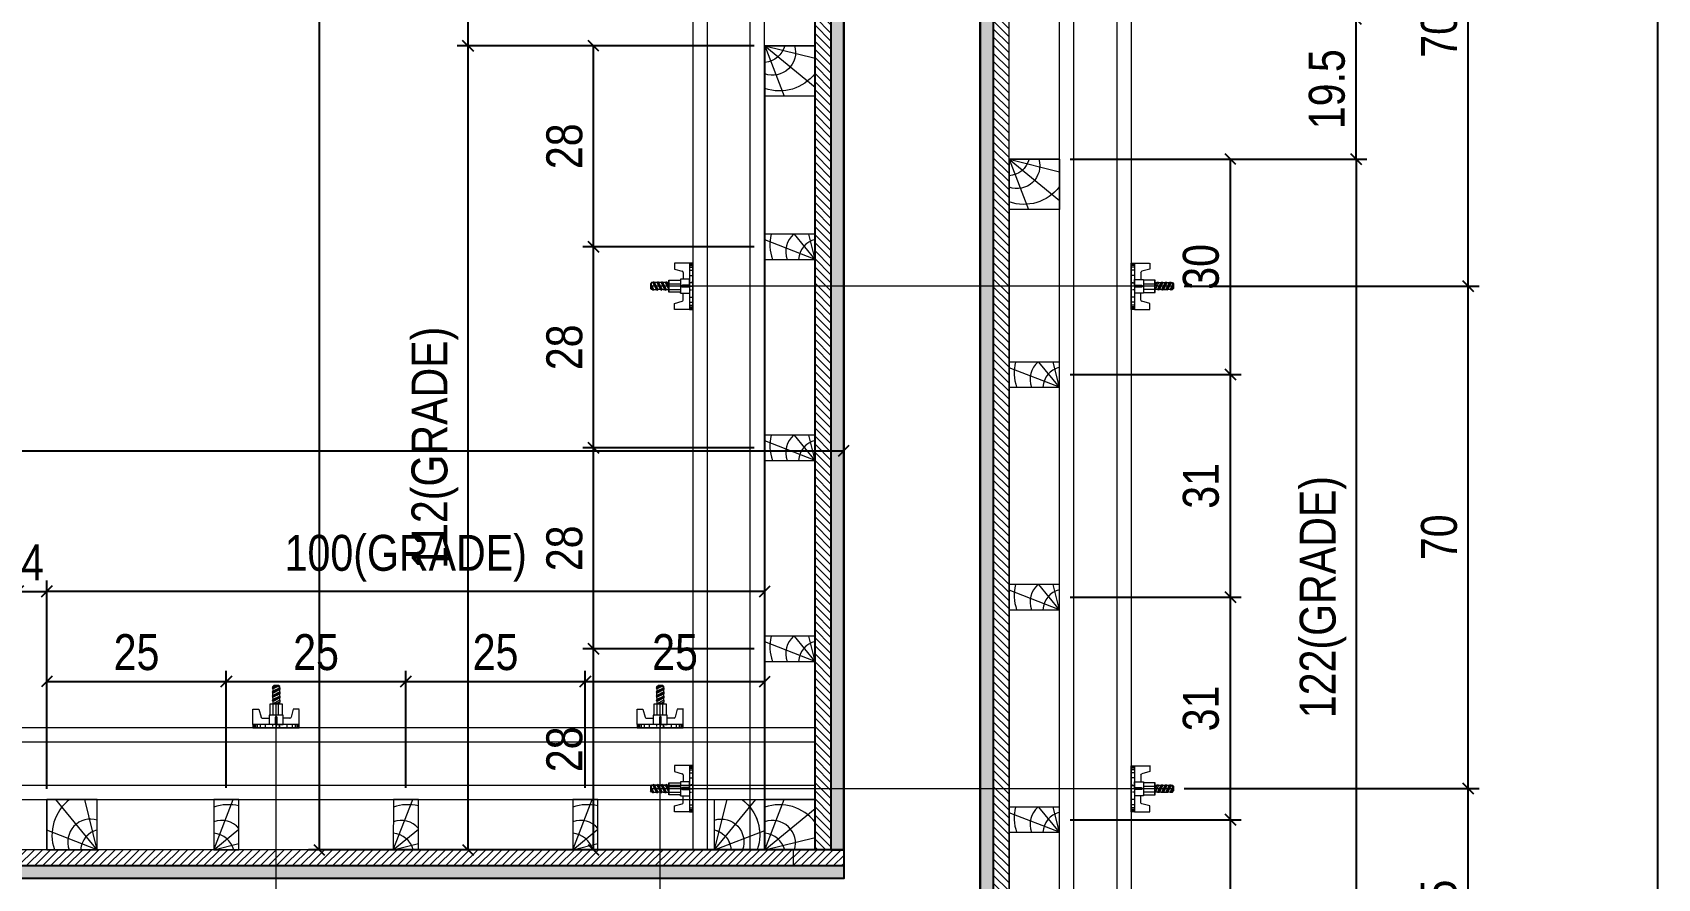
# Model space of a CAD drawing. Extents: x 14400 to 27878, y -21631 to 6985.
# Drawn here: x 18335.3 to 18612.7, y -2888.9 to -2744.5 of the extents above; entities that cross this region are included whole.
import ezdxf

# ---------------------------------------------------------------- set-up
doc = ezdxf.new("R2010")
doc.units = 0
for name, color, linetype in [('CHAPA', 1, 'Continuous'), ('COTA', 241, 'Continuous'), ('F-PILARES-S', 170, 'Continuous'), ('MEIO_PONT', 93, 'Continuous'), ('SARRAFO', 251, 'Continuous')]:
    doc.layers.add(name, color=color, linetype=linetype)
for name, color, linetype, lineweight in [('Hachura', 251, 'Continuous', 9), ('Madeira', 126, 'Continuous', 18), ('Perfil Metálico', 224, 'Continuous', 18)]:
    doc.layers.add(name, color=color, linetype=linetype, lineweight=lineweight)
doc.styles.add('COTA TECNICA 2X', font='techl___.ttf', dxfattribs={"height": 10})
doc.styles.add('ROMANS', font='romans.shx')
doc.dimstyles.new('Cota Seção interna', dxfattribs={"dimtxt": 7, "dimasz": 6, "dimexe": 0.18, "dimexo": 2, "dimgap": -4, "dimtad": 3, "dimdec": 1, "dimlfac": 0.5, "dimzin": 12, "dimdsep": 46, "dimtxsty": 'ROMANS', "dimblk": 'ARCHTICK', "dimcen": 0.09, "dimse1": 1, "dimse2": 1, "dimsd1": 1, "dimsd2": 1, "dimclrd": 180, "dimclre": 5, "dimclrt": 1, "dimadec": 0, "dimazin": 3, "dimtfac": 1, "dimtdec": 1, "dimtofl": 0, "dimtmove": 0, "dimatfit": 3, "dimldrblk": 'ARCHTICK', "dimfxl": 1, "dimtolj": 1, "dimtzin": 0, "dimarcsym": 0})
doc.dimstyles.new('SECAO PILAR', dxfattribs={"dimtxt": 10, "dimasz": 3, "dimexe": 3, "dimexo": 3, "dimgap": 3, "dimtad": 1, "dimdec": 1, "dimlfac": 0.5, "dimzin": 12, "dimdsep": 46, "dimtxsty": 'COTA TECNICA 2X', "dimblk1": 'OBLIQUE', "dimblk2": 'OBLIQUE', "dimsah": 1, "dimcen": 0.9, "dimclrd": 256, "dimclre": 256, "dimclrt": 256, "dimadec": 1, "dimazin": 3, "dimtfac": 1, "dimtdec": 1, "dimtmove": 0, "dimatfit": 3, "dimfxl": 1, "dimtolj": 1, "dimtzin": 12, "dimarcsym": 0})

# ---------------------------------------------------------------- blocks, each defined once
blk = doc.blocks.new('PONTALETE')
at = {"layer": 'Madeira'}
for q in [(2.71, 7), (7, 5.76), (7, 1.74)]:
    blk.add_line((0, 0), q, dxfattribs=at)
blk.add_lwpolyline([(0, 0), (7, 0), (7, 7), (0, 7)], close=True, dxfattribs=at)
for centre, radius, start, end in [((2.04, 0.06), 6.23, 37.2818, 109.0913), ((1.09, 0.9), 3.19, 343.603, 109.9847), ((-0.21, -0.78), 3.09, 14.6322, 86.0383)]:
    blk.add_arc(centre, radius, start, end, dxfattribs=at)
blk = doc.blocks.new('MEIO PONTALETE')
at = {"layer": 'Madeira'}
for q in [(2.71, 7), (3.5, 2.88), (3.5, 0.87)]:
    blk.add_line((0, 0), q, dxfattribs=at)
blk.add_lwpolyline([(0, 0), (3.5, 0), (3.5, 7), (0, 7)], close=True, dxfattribs=at)
for centre, radius, start, end in [((2.04, 0.06), 6.23, 76.4499, 109.0913), ((1.09, 0.9), 3.19, 40.9063, 109.9847), ((-0.21, -0.78), 3.09, 14.6322, 86.0383)]:
    blk.add_arc(centre, radius, start, end, dxfattribs=at)
blk = doc.blocks.new('_Oblique')
at = {"color": 0, "linetype": 'ByBlock', "lineweight": -2}
blk.add_line((-0.5, -0.5), (0.5, 0.5), dxfattribs=at)
blk = doc.blocks.new('*D3477')
at = {"layer": 'COTA', "lineweight": -2, "transparency": 16777216}
for p, q in [((573.24, 394.39), (655.95, 394.39)), ((652.95, 394.39), (652.95, 150.38)), ((573.27, 150.38), (655.95, 150.38))]:
    blk.add_line(p, q, dxfattribs=at)
at = {"layer": 'Defpoints', "color": 0, "transparency": 16777216}
for p in [(570.24, 394.39), (570.27, 150.38), (652.95, 150.38)]:
    blk.add_point(p, dxfattribs=at)
at = {"layer": 'COTA', "lineweight": -2, "transparency": 16777216, "xscale": 3, "yscale": 3, "zscale": 3}
for p, rotation in [((652.95, 394.39), 90), ((652.95, 150.38), 270)]:
    blk.add_blockref('_Oblique', p, dxfattribs=dict(at, rotation=rotation))
at = {"layer": 'COTA', "transparency": 16777216, "insert": (643.73, 272.39), "char_height": 10, "attachment_point": 5, "rotation": 90, "style": 'COTA TECNICA 2X'}
blk.add_mtext('\\A1;122(GRADE)', dxfattribs=at)
blk = doc.blocks.new('*D3478')
at = {"layer": 'COTA', "lineweight": -2, "transparency": 16777216}
for p, q in [((573.26, 334.38), (620.95, 334.38)), ((617.95, 272.38), (617.95, 334.38)), ((573.26, 272.38), (620.95, 272.38))]:
    blk.add_line(p, q, dxfattribs=at)
at = {"layer": 'Defpoints', "color": 0, "transparency": 16777216}
for p in [(570.26, 334.38), (617.95, 334.38), (570.26, 272.38)]:
    blk.add_point(p, dxfattribs=at)
at = {"layer": 'COTA', "lineweight": -2, "transparency": 16777216, "xscale": 3, "yscale": 3, "zscale": 3}
for p, rotation in [((617.95, 334.38), 90), ((617.95, 272.38), 270)]:
    blk.add_blockref('_Oblique', p, dxfattribs=dict(at, rotation=rotation))
at = {"layer": 'COTA', "transparency": 16777216, "insert": (609.73, 303.38), "char_height": 10, "attachment_point": 5, "rotation": 90, "style": 'COTA TECNICA 2X'}
blk.add_mtext('\\A1;31', dxfattribs=at)
blk = doc.blocks.new('*D3479')
at = {"layer": 'COTA', "lineweight": -2, "transparency": 16777216}
for p, q in [((573.26, 394.39), (620.95, 394.39)), ((617.95, 334.38), (617.95, 394.39)), ((573.26, 334.38), (620.95, 334.38))]:
    blk.add_line(p, q, dxfattribs=at)
at = {"layer": 'Defpoints', "color": 0, "transparency": 16777216}
for p in [(570.26, 394.39), (617.95, 394.39), (570.26, 334.38)]:
    blk.add_point(p, dxfattribs=at)
at = {"layer": 'COTA', "lineweight": -2, "transparency": 16777216, "xscale": 3, "yscale": 3, "zscale": 3}
for p, rotation in [((617.95, 394.39), 90), ((617.95, 334.38), 270)]:
    blk.add_blockref('_Oblique', p, dxfattribs=dict(at, rotation=rotation))
at = {"layer": 'COTA', "transparency": 16777216, "insert": (609.73, 364.39), "char_height": 10, "attachment_point": 5, "rotation": 90, "style": 'COTA TECNICA 2X'}
blk.add_mtext('\\A1;30', dxfattribs=at)
blk = doc.blocks.new('*D3480')
at = {"layer": 'COTA', "lineweight": -2, "transparency": 16777216}
for p, q in [((573.26, 210.38), (620.95, 210.38)), ((617.95, 150.38), (617.95, 210.38)), ((573.23, 150.38), (620.95, 150.38))]:
    blk.add_line(p, q, dxfattribs=at)
at = {"layer": 'Defpoints', "color": 0, "transparency": 16777216}
for p in [(570.26, 210.38), (617.95, 210.38), (570.23, 150.38)]:
    blk.add_point(p, dxfattribs=at)
at = {"layer": 'COTA', "lineweight": -2, "transparency": 16777216, "xscale": 3, "yscale": 3, "zscale": 3}
for p, rotation in [((617.95, 210.38), 90), ((617.95, 150.38), 270)]:
    blk.add_blockref('_Oblique', p, dxfattribs=dict(at, rotation=rotation))
at = {"layer": 'COTA', "transparency": 16777216, "insert": (609.73, 180.38), "char_height": 10, "attachment_point": 5, "rotation": 90, "style": 'COTA TECNICA 2X'}
blk.add_mtext('\\A1;30', dxfattribs=at)
blk = doc.blocks.new('*D3481')
at = {"layer": 'COTA', "lineweight": -2, "transparency": 16777216}
for p, q in [((573.26, 272.38), (620.95, 272.38)), ((617.95, 210.38), (617.95, 272.38)), ((573.26, 210.38), (620.95, 210.38))]:
    blk.add_line(p, q, dxfattribs=at)
at = {"layer": 'Defpoints', "color": 0, "transparency": 16777216}
for p in [(570.26, 272.38), (617.95, 272.38), (570.26, 210.38)]:
    blk.add_point(p, dxfattribs=at)
at = {"layer": 'COTA', "lineweight": -2, "transparency": 16777216, "xscale": 3, "yscale": 3, "zscale": 3}
for p, rotation in [((617.95, 272.38), 90), ((617.95, 210.38), 270)]:
    blk.add_blockref('_Oblique', p, dxfattribs=dict(at, rotation=rotation))
at = {"layer": 'COTA', "transparency": 16777216, "insert": (609.73, 241.38), "char_height": 10, "attachment_point": 5, "rotation": 90, "style": 'COTA TECNICA 2X'}
blk.add_mtext('\\A1;31', dxfattribs=at)
blk = doc.blocks.new('*D445')
at = {"layer": 'COTA', "lineweight": -2, "transparency": 16777216}
for p, q in [((26900.21, -3600.41), (26982.9, -3600.41)), ((26979.9, -3639.41), (26979.9, -3600.41)), ((26900.21, -3639.41), (26982.9, -3639.41))]:
    blk.add_line(p, q, dxfattribs=at)
at = {"layer": 'Defpoints', "color": 0, "transparency": 16777216}
for p in [(26897.21, -3600.41), (26979.9, -3600.41), (26897.21, -3639.41)]:
    blk.add_point(p, dxfattribs=at)
at = {"layer": 'COTA', "lineweight": -2, "transparency": 16777216, "xscale": 3, "yscale": 3, "zscale": 3}
for p, rotation in [((26979.9, -3600.41), 90), ((26979.9, -3639.41), 270)]:
    blk.add_blockref('_Oblique', p, dxfattribs=dict(at, rotation=rotation))
at = {"layer": 'COTA', "transparency": 16777216, "insert": (26971.77, -3619.91), "char_height": 10, "attachment_point": 5, "rotation": 90, "style": 'COTA TECNICA 2X'}
blk.add_mtext('\\A1;19.5', dxfattribs=at)
blk = doc.blocks.new('C')
at = {"layer": 'Hachura', "color": 0}
for p, q in [((0, 3.22), (0, -3.22)), ((0.45, 3.22), (0, 3.22)), ((0.46, 3.16), (0, 3.16)), ((0.46, 3.05), (0, 3.05)), ((0.46, 2.88), (0, 2.88)), ((0, 2.75), (0, -1.16)), ((0.46, 2.65), (0, 2.65)), ((0.45, -3.23), (0.45, 3.22)), ((0.45, 3.22), (2.58, 3.22)), ((2.58, 2.39), (1.47, 2.09)), ((2.58, 3.22), (2.58, 2.39)), ((0.46, 2.23), (0, 2.23)), ((0.46, 1.51), (0, 1.51)), ((0.39, 0.49), (0.17, 0.49)), ((1.74, 0.97), (0.45, 0.97)), ((1.45, 0.1), (0.45, 0.1)), ((1.35, 1.94), (1.35, 0.96)), ((1.74, -0.97), (1.74, 0.97)), ((1.74, 0.97), (1.74, 0.84)), ((1.74, 0.97), (1.74, 0.84)), ((1.74, 0.84), (3.35, 0.84)), ((3.35, 0.45), (1.74, 0.45)), ((3.32, 0.84), (3.32, -0.84)), ((3.35, 0.84), (3.35, -0.84)), ((3.68, 0.45), (3.35, 0.45)), ((3.84, -0.52), (3.35, 0.45)), ((3.35, 0.06), (3.67, -0.57)), ((3.68, 0.45), (4.16, -0.52)), ((3.72, 0.5), (4.25, -0.57)), ((4.37, -0.55), (3.83, 0.53)), ((4.15, 0.45), (3.93, 0.45)), ((4.42, -0.52), (3.93, 0.45)), ((4.15, 0.45), (4.26, 0.45)), ((4.26, 0.45), (4.74, -0.52)), ((4.3, 0.5), (4.83, -0.57)), ((4.95, -0.55), (4.41, 0.53)), ((4.51, 0.45), (4.84, 0.45)), ((5, -0.52), (4.51, 0.45)), ((4.84, 0.45), (5.32, -0.52)), ((4.88, 0.5), (5.41, -0.57)), ((5.53, -0.55), (4.99, 0.53)), ((5.58, -0.52), (5.09, 0.45)), ((5.42, 0.45), (5.09, 0.45)), ((5.58, -0.52), (5.09, 0.45)), ((5.42, 0.45), (5.74, -0.19)), ((5.46, 0.5), (5.74, -0.07)), ((5.74, 0.19), (5.57, 0.53)), ((5.74, 0.32), (5.68, 0.45)), ((5.68, 0.45), (5.74, 0.45)), ((5.74, 0.45), (5.9, 0.29)), ((5.74, 0.45), (5.74, -0.52)), ((5.9, -0.36), (5.9, 0.29)), ((0.45, 0), (0, 0)), ((0.46, -1.52), (0, -1.52)), ((0.46, -2.23), (0, -2.23)), ((0.08, -0.48), (0.29, -0.48)), ((0.29, -0.48), (0.4, -0.48)), ((0.45, 0), (0.45, -0.97)), ((0.45, -0.16), (1.45, -0.16)), ((0.45, -0.65), (0.45, -0.32)), ((0.45, -3.23), (0.45, -0.65)), ((0.45, -0.97), (1.74, -0.97)), ((1.35, -1.94), (1.35, -0.97)), ((2.58, -2.39), (1.47, -2.1)), ((3.35, -0.32), (1.74, -0.32)), ((3.35, -0.84), (1.74, -0.84)), ((3.35, -0.07), (3.58, -0.52)), ((3.35, -0.52), (3.58, -0.52)), ((3.84, -0.52), (4.16, -0.52)), ((4.42, -0.52), (4.74, -0.52)), ((4.63, -0.52), (4.74, -0.52)), ((5, -0.52), (5.32, -0.52)), ((5.58, -0.52), (5.74, -0.52)), ((5.74, -0.52), (5.9, -0.36)), ((5.74, -0.52), (5.74, -0.52)), ((0.46, -2.65), (0, -2.65)), ((0.46, -2.88), (0, -2.88)), ((0.46, -3.05), (0, -3.05)), ((0.46, -3.16), (0, -3.16)), ((0, -3.22), (2.57, -3.22)), ((2.58, -3.23), (2.58, -2.39))]:
    blk.add_line(p, q, dxfattribs=at)
for centre, radius, start, end in [((1.52, 1.94), 0.161, 104.7436, 180), ((1.44, -0.03), 0.129, 272.695, 87.305), ((3.81, 0.39), 0.143, 25.5688, 154.4312), ((4.39, 0.39), 0.143, 25.5688, 154.4312), ((4.97, 0.39), 0.143, 25.5688, 154.4312), ((5.55, 0.39), 0.143, 25.5688, 154.4312), ((0.17, -0.37), 0.174, 221.744, 317.8592), ((1.52, -1.94), 0.161, 180, 255.2564), ((3.71, -0.4), 0.174, 222.1408, 318.256), ((4.29, -0.4), 0.174, 222.1408, 318.256), ((4.87, -0.4), 0.174, 222.1408, 318.256), ((5.45, -0.4), 0.174, 222.1408, 318.256), ((5.61, -0.4), 0.174, 317.8592, 318.256)]:
    blk.add_arc(centre, radius, start, end, dxfattribs=at)
blk = doc.blocks.new('*D3492')
at = {"layer": 'COTA', "linetype": 'ByBlock', "lineweight": -2, "transparency": 16777216}
for p, q in [((554.82, 1202.98), (739.87, 1202.98)), ((736.87, 1202.98), (736.87, 145.98)), ((573.22, 145.98), (739.87, 145.98))]:
    blk.add_line(p, q, dxfattribs=at)
at = {"layer": 'Defpoints', "color": 0, "linetype": 'ByBlock', "transparency": 16777216}
for p in [(551.82, 1202.98), (570.22, 145.98), (736.87, 145.98)]:
    blk.add_point(p, dxfattribs=at)
at = {"layer": 'COTA', "linetype": 'ByBlock', "lineweight": -2, "transparency": 16777216, "xscale": 3, "yscale": 3, "zscale": 3}
for p, rotation in [((736.87, 1202.98), 90), ((736.87, 145.98), 270)]:
    blk.add_blockref('_Oblique', p, dxfattribs=dict(at, rotation=rotation))
at = {"layer": 'COTA', "linetype": 'ByBlock', "transparency": 16777216, "insert": (728.74, 674.48), "char_height": 10, "attachment_point": 5, "rotation": 90, "style": 'COTA TECNICA 2X'}
blk.add_mtext('\\A1;528.5 PAINEL', dxfattribs=at)
blk = doc.blocks.new('*D3498')
at = {"layer": 'COTA', "lineweight": -2, "transparency": 16777216}
for p, q in [((485.23, 425.99), (402.52, 425.99)), ((405.52, 425.99), (405.52, 201.98)), ((485.2, 201.98), (402.52, 201.98))]:
    blk.add_line(p, q, dxfattribs=at)
at = {"layer": 'Defpoints', "color": 0, "transparency": 16777216}
for p in [(488.23, 425.99), (405.52, 201.98), (488.2, 201.98)]:
    blk.add_point(p, dxfattribs=at)
at = {"layer": 'COTA', "lineweight": -2, "transparency": 16777216, "xscale": 3, "yscale": 3, "zscale": 3}
for p, rotation in [((405.52, 425.99), 90), ((405.52, 201.98), 270)]:
    blk.add_blockref('_Oblique', p, dxfattribs=dict(at, rotation=rotation))
at = {"layer": 'COTA', "transparency": 16777216, "insert": (396.3, 313.99), "char_height": 10, "attachment_point": 5, "rotation": 90, "style": 'COTA TECNICA 2X'}
blk.add_mtext('\\A1;112(GRADE)', dxfattribs=at)
blk = doc.blocks.new('*D3499')
at = {"layer": 'COTA', "lineweight": -2, "transparency": 16777216}
for p, q in [((485.22, 369.98), (437.52, 369.98)), ((440.52, 313.98), (440.52, 369.98)), ((485.22, 313.98), (437.52, 313.98))]:
    blk.add_line(p, q, dxfattribs=at)
at = {"layer": 'Defpoints', "color": 0, "transparency": 16777216}
for p in [(440.52, 369.98), (488.22, 369.98), (488.22, 313.98)]:
    blk.add_point(p, dxfattribs=at)
at = {"layer": 'COTA', "lineweight": -2, "transparency": 16777216, "xscale": 3, "yscale": 3, "zscale": 3}
for p, rotation in [((440.52, 369.98), 90), ((440.52, 313.98), 270)]:
    blk.add_blockref('_Oblique', p, dxfattribs=dict(at, rotation=rotation))
at = {"layer": 'COTA', "transparency": 16777216, "insert": (432.43, 341.98), "char_height": 10, "attachment_point": 5, "rotation": 90, "style": 'COTA TECNICA 2X'}
blk.add_mtext('\\A1;28', dxfattribs=at)
blk = doc.blocks.new('*D3500')
at = {"layer": 'COTA', "lineweight": -2, "transparency": 16777216}
for p, q in [((485.22, 425.99), (437.52, 425.99)), ((440.52, 369.98), (440.52, 425.99)), ((485.22, 369.98), (437.52, 369.98))]:
    blk.add_line(p, q, dxfattribs=at)
at = {"layer": 'Defpoints', "color": 0, "transparency": 16777216}
for p in [(440.52, 425.99), (488.22, 425.99), (488.22, 369.98)]:
    blk.add_point(p, dxfattribs=at)
at = {"layer": 'COTA', "lineweight": -2, "transparency": 16777216, "xscale": 3, "yscale": 3, "zscale": 3}
for p, rotation in [((440.52, 425.99), 90), ((440.52, 369.98), 270)]:
    blk.add_blockref('_Oblique', p, dxfattribs=dict(at, rotation=rotation))
at = {"layer": 'COTA', "transparency": 16777216, "insert": (432.43, 397.99), "char_height": 10, "attachment_point": 5, "rotation": 90, "style": 'COTA TECNICA 2X'}
blk.add_mtext('\\A1;28', dxfattribs=at)
blk = doc.blocks.new('*D3501')
at = {"layer": 'COTA', "lineweight": -2, "transparency": 16777216}
for p, q in [((485.22, 257.98), (437.52, 257.98)), ((440.52, 201.98), (440.52, 257.98)), ((485.25, 201.98), (437.52, 201.98))]:
    blk.add_line(p, q, dxfattribs=at)
at = {"layer": 'Defpoints', "color": 0, "transparency": 16777216}
for p in [(440.52, 257.98), (488.22, 257.98), (488.25, 201.98)]:
    blk.add_point(p, dxfattribs=at)
at = {"layer": 'COTA', "lineweight": -2, "transparency": 16777216, "xscale": 3, "yscale": 3, "zscale": 3}
for p, rotation in [((440.52, 257.98), 90), ((440.52, 201.98), 270)]:
    blk.add_blockref('_Oblique', p, dxfattribs=dict(at, rotation=rotation))
at = {"layer": 'COTA', "transparency": 16777216, "insert": (432.43, 229.98), "char_height": 10, "attachment_point": 5, "rotation": 90, "style": 'COTA TECNICA 2X'}
blk.add_mtext('\\A1;28', dxfattribs=at)
blk = doc.blocks.new('*D3502')
at = {"layer": 'COTA', "lineweight": -2, "transparency": 16777216}
for p, q in [((485.22, 313.98), (437.52, 313.98)), ((440.52, 257.98), (440.52, 313.98)), ((485.22, 257.98), (437.52, 257.98))]:
    blk.add_line(p, q, dxfattribs=at)
at = {"layer": 'Defpoints', "color": 0, "transparency": 16777216}
for p in [(440.52, 313.98), (488.22, 313.98), (488.22, 257.98)]:
    blk.add_point(p, dxfattribs=at)
at = {"layer": 'COTA', "lineweight": -2, "transparency": 16777216, "xscale": 3, "yscale": 3, "zscale": 3}
for p, rotation in [((440.52, 313.98), 90), ((440.52, 257.98), 270)]:
    blk.add_blockref('_Oblique', p, dxfattribs=dict(at, rotation=rotation))
at = {"layer": 'COTA', "transparency": 16777216, "insert": (432.43, 285.98), "char_height": 10, "attachment_point": 5, "rotation": 90, "style": 'COTA TECNICA 2X'}
blk.add_mtext('\\A1;28', dxfattribs=at)
blk = doc.blocks.new('*D551')
at = {"layer": 'COTA', "lineweight": -2, "transparency": 16777216}
for p, q in [((485.22, 462.98), (402.52, 462.98)), ((405.52, 462.98), (405.52, 425.98)), ((485.22, 425.98), (402.52, 425.98))]:
    blk.add_line(p, q, dxfattribs=at)
at = {"layer": 'Defpoints', "color": 0, "transparency": 16777216}
for p in [(488.22, 462.98), (405.52, 425.98), (488.22, 425.98)]:
    blk.add_point(p, dxfattribs=at)
at = {"layer": 'COTA', "lineweight": -2, "transparency": 16777216, "xscale": 3, "yscale": 3, "zscale": 3}
for p, rotation in [((405.52, 462.98), 90), ((405.52, 425.98), 270)]:
    blk.add_blockref('_Oblique', p, dxfattribs=dict(at, rotation=rotation))
at = {"layer": 'COTA', "transparency": 16777216, "insert": (397.39, 444.48), "char_height": 10, "attachment_point": 5, "rotation": 90, "style": 'COTA TECNICA 2X'}
blk.add_mtext('\\A1;18.5', dxfattribs=at)
blk = doc.blocks.new('*D3513')
at = {"layer": 'COTA', "color": 180, "lineweight": -2, "transparency": 16777216}
for p, q in [((526.69, 748.98), (511.69, 748.98)), ((511.69, 748.98), (511.69, 712.98)), ((526.69, 712.98), (526.69, 748.98)), ((511.69, 712.98), (526.69, 712.98))]:
    blk.add_line(p, q, dxfattribs=at)
at = {"layer": 'Defpoints', "color": 0, "transparency": 16777216}
for p in [(510.22, 1180.98), (530.69, 1180.98), (510.22, 193.98)]:
    blk.add_point(p, dxfattribs=at)
at = {"layer": 'COTA', "color": 1, "transparency": 16777216, "insert": (519.19, 730.98), "char_height": 7, "attachment_point": 5, "rotation": 90, "style": 'ROMANS'}
blk.add_mtext('\\A1;493.5', dxfattribs=at)
blk = doc.blocks.new('_ArchTick')
at = {"color": 0, "linetype": 'ByBlock', "const_width": 0.15}
blk.add_lwpolyline([(-0.5, -0.5), (0.5, 0.5)], dxfattribs=at)
blk = doc.blocks.new('*D3514')
at = {"layer": 'COTA', "linetype": 'ByBlock', "lineweight": -2, "transparency": 16777216}
for p, q in [((507.17, 1203.06), (361.1, 1203.06)), ((364.1, 1203.06), (364.1, 201.98)), ((507.22, 201.98), (361.1, 201.98))]:
    blk.add_line(p, q, dxfattribs=at)
at = {"layer": 'Defpoints', "color": 0, "linetype": 'ByBlock', "transparency": 16777216}
for p in [(510.17, 1203.06), (364.1, 201.98), (510.22, 201.98)]:
    blk.add_point(p, dxfattribs=at)
at = {"layer": 'COTA', "linetype": 'ByBlock', "lineweight": -2, "transparency": 16777216, "xscale": 3, "yscale": 3, "zscale": 3}
for p, rotation in [((364.1, 1203.06), 90), ((364.1, 201.98), 270)]:
    blk.add_blockref('_Oblique', p, dxfattribs=dict(at, rotation=rotation))
at = {"layer": 'COTA', "linetype": 'ByBlock', "transparency": 16777216, "insert": (355.99, 702.52), "char_height": 10, "attachment_point": 5, "rotation": 90, "style": 'COTA TECNICA 2X'}
blk.add_mtext('\\A1;500.5 PAINEL', dxfattribs=at)
blk = doc.blocks.new('*D3525')
at = {"layer": 'COTA', "lineweight": -2, "transparency": 16777216}
for p, q in [((-8.88, 218.98), (-8.88, 316.18)), ((-8.88, 313.18), (510.22, 313.18)), ((510.22, 238.98), (510.22, 316.18))]:
    blk.add_line(p, q, dxfattribs=at)
at = {"layer": 'Defpoints', "color": 0, "transparency": 16777216}
for p in [(510.22, 313.18), (510.22, 235.98), (-8.88, 215.98)]:
    blk.add_point(p, dxfattribs=at)
at = {"layer": 'COTA', "lineweight": -2, "transparency": 16777216, "xscale": 3, "yscale": 3, "zscale": 3, "rotation": 180}
blk.add_blockref('_Oblique', (-8.88, 313.18), dxfattribs=at)
at = {"layer": 'COTA', "lineweight": -2, "transparency": 16777216, "xscale": 3, "yscale": 3, "zscale": 3}
blk.add_blockref('_Oblique', (510.22, 313.18), dxfattribs=at)
at = {"layer": 'COTA', "transparency": 16777216, "insert": (217.17, 321.32), "char_height": 10, "attachment_point": 5, "style": 'COTA TECNICA 2X'}
blk.add_mtext('\\A1;259.5 PAINEL', dxfattribs=at)
blk = doc.blocks.new('*D3529')
at = {"layer": 'COTA', "lineweight": -2, "transparency": 16777216}
for p, q in [((288.19, 219.21), (288.19, 251.89)), ((338.21, 219.21), (338.21, 251.89)), ((288.19, 248.89), (338.21, 248.89))]:
    blk.add_line(p, q, dxfattribs=at)
at = {"layer": 'Defpoints', "color": 0, "transparency": 16777216}
for p in [(338.21, 248.89), (288.19, 216.21), (338.21, 216.21)]:
    blk.add_point(p, dxfattribs=at)
at = {"layer": 'COTA', "lineweight": -2, "transparency": 16777216, "xscale": 3, "yscale": 3, "zscale": 3, "rotation": 180}
blk.add_blockref('_Oblique', (288.19, 248.89), dxfattribs=at)
at = {"layer": 'COTA', "lineweight": -2, "transparency": 16777216, "xscale": 3, "yscale": 3, "zscale": 3}
blk.add_blockref('_Oblique', (338.21, 248.89), dxfattribs=at)
at = {"layer": 'COTA', "transparency": 16777216, "insert": (313.2, 257), "char_height": 10, "attachment_point": 5, "style": 'COTA TECNICA 2X'}
blk.add_mtext('\\A1;25', dxfattribs=at)
blk = doc.blocks.new('*D3530')
at = {"layer": 'COTA', "lineweight": -2, "transparency": 16777216}
for p, q in [((338.21, 219.21), (338.21, 251.89)), ((388.21, 219.21), (388.21, 251.89)), ((338.21, 248.89), (388.21, 248.89))]:
    blk.add_line(p, q, dxfattribs=at)
at = {"layer": 'Defpoints', "color": 0, "transparency": 16777216}
for p in [(388.21, 248.89), (338.21, 216.21), (388.21, 216.21)]:
    blk.add_point(p, dxfattribs=at)
at = {"layer": 'COTA', "lineweight": -2, "transparency": 16777216, "xscale": 3, "yscale": 3, "zscale": 3, "rotation": 180}
blk.add_blockref('_Oblique', (338.21, 248.89), dxfattribs=at)
at = {"layer": 'COTA', "lineweight": -2, "transparency": 16777216, "xscale": 3, "yscale": 3, "zscale": 3}
blk.add_blockref('_Oblique', (388.21, 248.89), dxfattribs=at)
at = {"layer": 'COTA', "transparency": 16777216, "insert": (363.21, 257), "char_height": 10, "attachment_point": 5, "style": 'COTA TECNICA 2X'}
blk.add_mtext('\\A1;25', dxfattribs=at)
blk = doc.blocks.new('*D3531')
at = {"layer": 'COTA', "lineweight": -2, "transparency": 16777216}
for p, q in [((388.21, 219.21), (388.21, 251.89)), ((438.21, 219.21), (438.21, 251.89)), ((388.21, 248.89), (438.21, 248.89))]:
    blk.add_line(p, q, dxfattribs=at)
at = {"layer": 'Defpoints', "color": 0, "transparency": 16777216}
for p in [(438.21, 248.89), (388.21, 216.21), (438.21, 216.21)]:
    blk.add_point(p, dxfattribs=at)
at = {"layer": 'COTA', "lineweight": -2, "transparency": 16777216, "xscale": 3, "yscale": 3, "zscale": 3, "rotation": 180}
blk.add_blockref('_Oblique', (388.21, 248.89), dxfattribs=at)
at = {"layer": 'COTA', "lineweight": -2, "transparency": 16777216, "xscale": 3, "yscale": 3, "zscale": 3}
blk.add_blockref('_Oblique', (438.21, 248.89), dxfattribs=at)
at = {"layer": 'COTA', "transparency": 16777216, "insert": (413.21, 257), "char_height": 10, "attachment_point": 5, "style": 'COTA TECNICA 2X'}
blk.add_mtext('\\A1;25', dxfattribs=at)
blk = doc.blocks.new('*D3532')
at = {"layer": 'COTA', "lineweight": -2, "transparency": 16777216}
for p, q in [((288.19, 219.21), (288.19, 276.99)), ((488.2, 219.23), (488.2, 276.99)), ((488.2, 273.99), (288.19, 273.99))]:
    blk.add_line(p, q, dxfattribs=at)
at = {"layer": 'Defpoints', "color": 0, "transparency": 16777216}
for p in [(288.19, 273.99), (288.19, 216.21), (488.2, 216.23)]:
    blk.add_point(p, dxfattribs=at)
at = {"layer": 'COTA', "lineweight": -2, "transparency": 16777216, "xscale": 3, "yscale": 3, "zscale": 3, "rotation": 180}
blk.add_blockref('_Oblique', (288.19, 273.99), dxfattribs=at)
at = {"layer": 'COTA', "lineweight": -2, "transparency": 16777216, "xscale": 3, "yscale": 3, "zscale": 3}
blk.add_blockref('_Oblique', (488.2, 273.99), dxfattribs=at)
at = {"layer": 'COTA', "transparency": 16777216, "insert": (388.19, 283.22), "char_height": 10, "attachment_point": 5, "style": 'COTA TECNICA 2X'}
blk.add_mtext('\\A1;100(GRADE)', dxfattribs=at)
blk = doc.blocks.new('*D3533')
at = {"layer": 'COTA', "lineweight": -2, "transparency": 16777216}
for p, q in [((438.21, 219.21), (438.21, 251.89)), ((488.2, 219.27), (488.2, 251.89)), ((438.21, 248.89), (488.2, 248.89))]:
    blk.add_line(p, q, dxfattribs=at)
at = {"layer": 'Defpoints', "color": 0, "transparency": 16777216}
for p in [(488.2, 248.89), (438.21, 216.21), (488.2, 216.27)]:
    blk.add_point(p, dxfattribs=at)
at = {"layer": 'COTA', "lineweight": -2, "transparency": 16777216, "xscale": 3, "yscale": 3, "zscale": 3, "rotation": 180}
blk.add_blockref('_Oblique', (438.21, 248.89), dxfattribs=at)
at = {"layer": 'COTA', "lineweight": -2, "transparency": 16777216, "xscale": 3, "yscale": 3, "zscale": 3}
blk.add_blockref('_Oblique', (488.2, 248.89), dxfattribs=at)
at = {"layer": 'COTA', "transparency": 16777216, "insert": (463.2, 257), "char_height": 10, "attachment_point": 5, "style": 'COTA TECNICA 2X'}
blk.add_mtext('\\A1;25', dxfattribs=at)
blk = doc.blocks.new('*D448')
at = {"layer": 'COTA', "lineweight": -2, "transparency": 16777216}
for p, q in [((26932.01, -3814.75), (27014.12, -3814.75)), ((27011.12, -3887.81), (27011.12, -3814.75)), ((26900.21, -3887.81), (27014.12, -3887.81))]:
    blk.add_line(p, q, dxfattribs=at)
at = {"layer": 'Defpoints', "color": 0, "transparency": 16777216}
for p in [(26929.01, -3814.75), (27011.12, -3814.75), (26897.21, -3887.81)]:
    blk.add_point(p, dxfattribs=at)
at = {"layer": 'COTA', "lineweight": -2, "transparency": 16777216, "xscale": 3, "yscale": 3, "zscale": 3}
for p, rotation in [((27011.12, -3814.75), 90), ((27011.12, -3887.81), 270)]:
    blk.add_blockref('_Oblique', p, dxfattribs=dict(at, rotation=rotation))
at = {"layer": 'COTA', "transparency": 16777216, "insert": (27002.91, -3851.28), "char_height": 10, "attachment_point": 5, "rotation": 90, "style": 'COTA TECNICA 2X'}
blk.add_mtext('\\A1;36.5', dxfattribs=at)
blk = doc.blocks.new('*D3538')
at = {"layer": 'COTA', "lineweight": -2, "transparency": 16777216}
for p, q in [((605.06, 359.05), (687.17, 359.05)), ((684.17, 219.05), (684.17, 359.05)), ((605.06, 219.05), (687.17, 219.05))]:
    blk.add_line(p, q, dxfattribs=at)
at = {"layer": 'Defpoints', "color": 0, "transparency": 16777216}
for p in [(602.06, 359.05), (684.17, 359.05), (602.06, 219.05)]:
    blk.add_point(p, dxfattribs=at)
at = {"layer": 'COTA', "lineweight": -2, "transparency": 16777216, "xscale": 3, "yscale": 3, "zscale": 3}
for p, rotation in [((684.17, 359.05), 90), ((684.17, 219.05), 270)]:
    blk.add_blockref('_Oblique', p, dxfattribs=dict(at, rotation=rotation))
at = {"layer": 'COTA', "transparency": 16777216, "insert": (676.07, 289.05), "char_height": 10, "attachment_point": 5, "rotation": 90, "style": 'COTA TECNICA 2X'}
blk.add_mtext('\\A1;70', dxfattribs=at)
blk = doc.blocks.new('*D552')
at = {"layer": 'COTA', "lineweight": -2, "transparency": 16777216}
for p, q in [((605.06, 499.05), (687.17, 499.05)), ((684.17, 359.05), (684.17, 499.05)), ((605.06, 359.05), (687.17, 359.05))]:
    blk.add_line(p, q, dxfattribs=at)
at = {"layer": 'Defpoints', "color": 0, "transparency": 16777216}
for p in [(602.06, 499.05), (684.17, 499.05), (602.06, 359.05)]:
    blk.add_point(p, dxfattribs=at)
at = {"layer": 'COTA', "lineweight": -2, "transparency": 16777216, "xscale": 3, "yscale": 3, "zscale": 3}
for p, rotation in [((684.17, 499.05), 90), ((684.17, 359.05), 270)]:
    blk.add_blockref('_Oblique', p, dxfattribs=dict(at, rotation=rotation))
at = {"layer": 'COTA', "transparency": 16777216, "insert": (676.07, 429.05), "char_height": 10, "attachment_point": 5, "rotation": 90, "style": 'COTA TECNICA 2X'}
blk.add_mtext('\\A1;70', dxfattribs=at)
blk = doc.blocks.new('*D3384')
at = {"layer": 'COTA', "lineweight": -2, "transparency": 16777216}
for p, q in [((280.24, 218.98), (280.24, 276.99)), ((288.24, 219), (288.24, 276.99)), ((280.24, 273.99), (288.24, 273.99))]:
    blk.add_line(p, q, dxfattribs=at)
at = {"layer": 'Defpoints', "color": 0, "transparency": 16777216}
for p in [(288.24, 273.99), (280.24, 215.98), (288.24, 216)]:
    blk.add_point(p, dxfattribs=at)
at = {"layer": 'COTA', "lineweight": -2, "transparency": 16777216, "xscale": 3, "yscale": 3, "zscale": 3, "rotation": 180}
blk.add_blockref('_Oblique', (280.24, 273.99), dxfattribs=at)
at = {"layer": 'COTA', "lineweight": -2, "transparency": 16777216, "xscale": 3, "yscale": 3, "zscale": 3}
blk.add_blockref('_Oblique', (288.24, 273.99), dxfattribs=at)
at = {"layer": 'COTA', "transparency": 16777216, "insert": (284.24, 282.07), "char_height": 10, "attachment_point": 5, "style": 'COTA TECNICA 2X'}
blk.add_mtext('\\A1;4', dxfattribs=at)
blk = doc.blocks.new('A$C949c2cf0')
at = {"layer": 'Hachura'}
h = blk.add_hatch(dxfattribs=at)
h.set_pattern_fill('ANSI31', color=256, scale=0.5, angle=270, style=0)
h.set_pattern_definition([(315, (23033.6786, -8296.495), (1.12253202, 1.12253202), [])])
h.paths.add_polyline_path([(506.62, 201.98), (502.22, 201.98), (502.22, 1202.98), (506.62, 1202.98)])
h = blk.add_hatch(color=256, dxfattribs=at)
h.dxf.hatch_style = 1
h.paths.add_polyline_path([(510.22, 201.98), (510.22, 1202.98), (506.62, 1202.98), (506.62, 201.98)])
h = blk.add_hatch(color=256, dxfattribs=at)
h.dxf.hatch_style = 1
h.paths.add_polyline_path([(548.22, 145.98), (548.22, 1202.98), (551.82, 1202.98), (551.82, 145.98)])
h = blk.add_hatch(dxfattribs=at)
h.set_pattern_fill('ANSI31', color=256, scale=0.5, angle=270, style=0)
h.set_pattern_definition([(315, (23021.6786, -8296.495), (1.12253202, 1.12253202), [])])
h.paths.add_polyline_path([(551.84, 145.98), (556.24, 145.98), (556.22, 1202.98), (551.82, 1202.98)])
h = blk.add_hatch(dxfattribs=at)
h.set_pattern_fill('ANSI31', color=256, scale=0.5, angle=360, style=0)
h.set_pattern_definition([(45, (7153.9606, 2003.2216), (-1.122532, 1.122532), [])])
h.paths.add_polyline_path([(496.22, 197.58), (496.22, 201.98), (-8.78, 202.03), (-8.78, 197.58)])
h = blk.add_hatch(dxfattribs=at)
h.set_pattern_fill('ANSI31', color=256, scale=0.5, angle=360, style=0)
h.set_pattern_definition([(45, (-25136.337, 2587.1311), (-1.12253202, 1.12253202), [])])
h.paths.add_polyline_path([(510.22, 201.98), (496.22, 201.98), (496.22, 197.58), (510.22, 197.58)])
h = blk.add_hatch(color=256, dxfattribs=at)
h.dxf.hatch_style = 1
h.paths.add_polyline_path([(510.22, 193.98), (510.22, 197.58), (-8.78, 197.58), (-8.78, 193.98)])
at = {"layer": 'CHAPA'}
for points in [[(510.22, 201.98), (510.22, 1202.98), (506.62, 1202.98), (506.62, 201.98)], [(548.22, 145.98), (548.22, 1202.98), (551.82, 1202.98), (551.82, 145.98)], [(510.22, 193.98), (-8.78, 193.98), (-8.78, 197.58), (510.22, 197.58)]]:
    blk.add_lwpolyline(points, close=True, dxfattribs=at)
at = {"layer": 'F-PILARES-S', "linetype": 'Continuous'}
blk.add_lwpolyline([(548.22, 145.98), (548.22, 1180.98), (510.22, 1180.98), (510.22, 193.98), (13.22, 193.98), (13.22, 145.98), (548.22, 145.98)], dxfattribs=at)
at = {"layer": 'Hachura'}
for p, q in [((601.74, 358.99), (456.7, 358.99)), ((352.06, 93.24), (352.07, 242.98)), ((459.06, 93.24), (459.07, 242.98)), ((601.74, 218.99), (456.7, 218.99))]:
    blk.add_line(p, q, dxfattribs=at)
for points in [[(556.26, 1202.98), (551.82, 1202.98), (551.82, 145.98), (556.26, 145.98)], [(-8.78, 197.58), (496.22, 197.58), (496.22, 201.98), (-8.78, 201.98)], [(496.22, 201.98), (510.22, 201.98), (510.22, 197.58), (496.22, 197.58)]]:
    blk.add_lwpolyline(points, close=True, dxfattribs=at)
at = {"layer": 'Madeira'}
for points in [[(502.22, 425.98), (488.22, 425.98), (488.22, 201.98), (502.22, 201.98)], [(570.26, 394.38), (556.26, 394.38), (556.26, 145.98), (570.26, 145.98)], [(288.22, 201.99), (288.24, 215.99), (488.23, 215.98), (488.22, 201.98)]]:
    blk.add_lwpolyline(points, close=True, dxfattribs=at)
at = {"layer": 'Perfil Metálico'}
for points in [[(488.17, 1259.63), (468.17, 1259.63), (468.17, 201.98), (488.17, 201.98)], [(472.17, 201.98), (484.17, 201.98), (484.17, 1259.63), (472.17, 1259.63)], [(570.26, 1259.63), (590.26, 1259.63), (590.26, 70.63), (570.26, 70.63)], [(586.26, 70.63), (574.26, 70.63), (574.26, 1259.63), (586.26, 1259.63)], [(-59, 235.98), (-59, 215.98), (502.22, 215.98), (502.22, 235.98)], [(502.22, 219.98), (502.22, 231.98), (-59, 231.98), (-59, 219.98)]]:
    blk.add_lwpolyline(points, close=True, dxfattribs=at)
at = {"layer": 'SARRAFO'}
blk.add_line((502.22, 201.98), (502.17, 1202.98), dxfattribs=at)
for points in [[(502.17, 1202.98), (510.22, 1202.98), (510.22, 201.98), (502.22, 201.98)], [(556.26, 1202.98), (548.22, 1202.98), (548.22, 145.98), (556.22, 145.98)]]:
    blk.add_lwpolyline(points, dxfattribs=at)
at = {"layer": 'Hachura', "linetype": 'Continuous', "yscale": 2, "zscale": 2}
for p, xscale, rotation in [((468.17, 358.99), 2, 180), ((590.26, 358.98), -2, 180), ((352.06, 235.98), 2, 90.00000000000001), ((459.06, 235.98), 2, 90.00000000000001), ((468.17, 218.99), 2, 180), ((590.26, 218.98), -2, 180)]:
    blk.add_blockref('C', p, dxfattribs=dict(at, xscale=xscale, rotation=rotation))
at = {"layer": 'Madeira'}
for name, p, xscale, yscale, zscale, rotation in [('PONTALETE', (302.22, 201.98), 2, 2, 2, 89.93708930310329), ('MEIO PONTALETE', (334.72, 201.99), 1.999999997962732, 1.999999997962732, 1.999999997962732, 359.9370893031033), ('MEIO PONTALETE', (384.72, 201.99), 1.999999997962732, 1.999999997962732, 1.999999997962732, 359.9370893031033), ('MEIO PONTALETE', (434.72, 201.99), 1.999999997962732, 1.999999997962732, 1.999999997962732, 359.9370893031033), ('PONTALETE', (474.22, 202), -2, 2, 2, 269.9370893031033), ('PONTALETE', (474.22, 201.99), -2, 2, 2, 269.9370893031033)]:
    blk.add_blockref(name, p, dxfattribs=dict(at, xscale=xscale, yscale=yscale, zscale=zscale, rotation=rotation))
at = {"layer": 'MEIO_PONT'}
for name, p, xscale, yscale, zscale, rotation in [('PONTALETE', (488.22, 425.98), -2, 2, 2, 180), ('PONTALETE', (556.26, 394.38), -2, 2, 2, 180), ('MEIO PONTALETE', (502.22, 366.48), 1.999999997962732, 1.999999997962732, 1.999999997962732, 90), ('MEIO PONTALETE', (570.26, 330.88), 1.999999997962732, 1.999999997962732, 1.999999997962732, 90), ('MEIO PONTALETE', (502.22, 310.48), 1.999999997962732, 1.999999997962732, 1.999999997962732, 90), ('MEIO PONTALETE', (570.26, 268.88), 1.999999997962732, 1.999999997962732, 1.999999997962732, 90), ('MEIO PONTALETE', (502.22, 254.48), 1.999999997962732, 1.999999997962732, 1.999999997962732, 90), ('MEIO PONTALETE', (570.26, 206.88), 1.999999997962732, 1.999999997962732, 1.999999997962732, 90)]:
    blk.add_blockref(name, p, dxfattribs=dict(at, xscale=xscale, yscale=yscale, zscale=zscale, rotation=rotation))
at = {"layer": 'MEIO_PONT', "xscale": 2, "yscale": 2, "zscale": 2}
blk.add_blockref('PONTALETE', (488.22, 201.98), dxfattribs=at)
at = {"layer": 'COTA', "linetype": 'ByBlock'}
for base, p1, p2, picture, middle in [((364.1, 201.98), (510.17, 1203.06), (510.22, 201.98), '*D3514', (355.99, 702.52)), ((736.87, 145.98), (551.82, 1202.98), (570.22, 145.98), '*D3492', (728.74, 674.48))]:
    dim = blk.add_linear_dim(base=base, p1=p1, p2=p2, angle=270, text='<> PAINEL', dimstyle='SECAO PILAR', override={"dimtmove": 1}, dxfattribs=at)
    dim.commit()
    dim.dimension.update_dxf_attribs({"geometry": picture, "text_midpoint": middle})
at = {"layer": 'COTA'}
for base, p1, p2, dimstyle, picture, middle, dimtype in [((530.69, 1180.98), (510.22, 193.98), (510.22, 1180.98), 'Cota Seção interna', '*D3513', (530.69, 730.98), 160), ((405.52, 425.98), (488.22, 462.98), (488.22, 425.98), 'SECAO PILAR', '*D551', (405.52, 444.48), 128)]:
    dim = blk.add_linear_dim(base=base, p1=p1, p2=p2, angle=90, dimstyle=dimstyle, dxfattribs=at)
    dim.commit()
    dim.dimension.update_dxf_attribs({"geometry": picture, "text_midpoint": middle, "dimtype": dimtype})
for base, p1, p2, picture, middle in [((684.17, 499.05), (602.06, 359.05), (602.06, 499.05), '*D552', (676.07, 429.05)), ((684.17, 359.05), (602.06, 219.05), (602.06, 359.05), '*D3538', (676.07, 289.05))]:
    dim = blk.add_linear_dim(base=base, p1=p1, p2=p2, angle=90, dimstyle='SECAO PILAR', override={"dimtmove": 1}, dxfattribs=at)
    dim.commit()
    dim.dimension.update_dxf_attribs({"geometry": picture, "text_midpoint": middle})
dim = blk.add_linear_dim(base=(652.95, 433.38), p1=(570.26, 394.38), p2=(570.26, 433.38), angle=90, dimstyle='SECAO PILAR', dxfattribs=at)
dim.commit()
dim.dimension.update_dxf_attribs({"geometry": '*D445', "text_midpoint": (652.95, 413.88), "dimtype": 128, "insert": (-26326.95, 4033.8)})
for base, p1, p2, picture, middle in [((405.52, 201.98), (488.23, 425.99), (488.2, 201.98), '*D3498', (396.3, 313.99)), ((652.95, 150.38), (570.24, 394.39), (570.27, 150.38), '*D3477', (643.73, 272.39))]:
    dim = blk.add_linear_dim(base=base, p1=p1, p2=p2, angle=90, text='<>(GRADE)', dimstyle='SECAO PILAR', dxfattribs=at)
    dim.commit()
    dim.dimension.update_dxf_attribs({"geometry": picture, "text_midpoint": middle})
for base, p1, p2, picture, middle in [((440.52, 425.99), (488.22, 369.98), (488.22, 425.99), '*D3500', (432.43, 397.99)), ((617.95, 394.39), (570.26, 334.38), (570.26, 394.39), '*D3479', (609.73, 364.39)), ((440.52, 369.98), (488.22, 313.98), (488.22, 369.98), '*D3499', (432.43, 341.98)), ((617.95, 334.38), (570.26, 272.38), (570.26, 334.38), '*D3478', (609.73, 303.38)), ((440.52, 313.98), (488.22, 257.98), (488.22, 313.98), '*D3502', (432.43, 285.98)), ((617.95, 272.38), (570.26, 210.38), (570.26, 272.38), '*D3481', (609.73, 241.38)), ((440.52, 257.98), (488.25, 201.98), (488.22, 257.98), '*D3501', (432.43, 229.98)), ((617.95, 210.38), (570.23, 150.38), (570.26, 210.38), '*D3480', (609.73, 180.38))]:
    dim = blk.add_linear_dim(base=base, p1=p1, p2=p2, angle=90, dimstyle='SECAO PILAR', dxfattribs=at)
    dim.commit()
    dim.dimension.update_dxf_attribs({"geometry": picture, "text_midpoint": middle})
dim = blk.add_linear_dim(base=(510.2152, 313.1781), p1=(-8.8794, 215.9809), p2=(510.2152, 235.9837), text='<> PAINEL', dimstyle='SECAO PILAR', dxfattribs=at)
dim.commit()
dim.dimension.update_dxf_attribs({"geometry": '*D3525', "text_midpoint": (217.1686, 313.1781), "dimtype": 160})
dim = blk.add_linear_dim(base=(288.19, 273.99), p1=(488.2, 216.23), p2=(288.19, 216.21), text='<>(GRADE)', dimstyle='SECAO PILAR', dxfattribs=at)
dim.commit()
dim.dimension.update_dxf_attribs({"geometry": '*D3532', "text_midpoint": (388.19, 283.22)})
dim = blk.add_linear_dim(base=(288.24, 273.99), p1=(280.24, 215.98), p2=(288.24, 216), dimstyle='SECAO PILAR', dxfattribs=at)
dim.commit()
dim.dimension.update_dxf_attribs({"geometry": '*D3384', "text_midpoint": (284.24, 273.99), "dimtype": 128})
for base, p1, p2, picture, middle in [((338.21, 248.89), (288.19, 216.21), (338.21, 216.21), '*D3529', (313.2, 257)), ((388.21, 248.89), (338.21, 216.21), (388.21, 216.21), '*D3530', (363.21, 257)), ((438.21, 248.89), (388.21, 216.21), (438.21, 216.21), '*D3531', (413.21, 257)), ((488.2, 248.89), (438.21, 216.21), (488.2, 216.27), '*D3533', (463.2, 257))]:
    dim = blk.add_linear_dim(base=base, p1=p1, p2=p2, dimstyle='SECAO PILAR', dxfattribs=at)
    dim.commit()
    dim.dimension.update_dxf_attribs({"geometry": picture, "text_midpoint": middle})
dim = blk.add_linear_dim(base=(684.17, 219.05), p1=(570.26, 145.98), p2=(602.06, 219.05), angle=90, dimstyle='SECAO PILAR', dxfattribs=at)
dim.commit()
dim.dimension.update_dxf_attribs({"geometry": '*D448', "text_midpoint": (675.95, 182.52), "insert": (-26326.95, 4033.8)})

msp = doc.modelspace()

# ---------------------------------------------------------------- block references
at = {"xscale": 0.612860368711651, "yscale": 0.612860368711651, "zscale": 0.612860368711651}
msp.add_blockref('A$C949c2cf0', (18161.1, -3007.82), dxfattribs=at)

doc.saveas('drawing.dxf')
